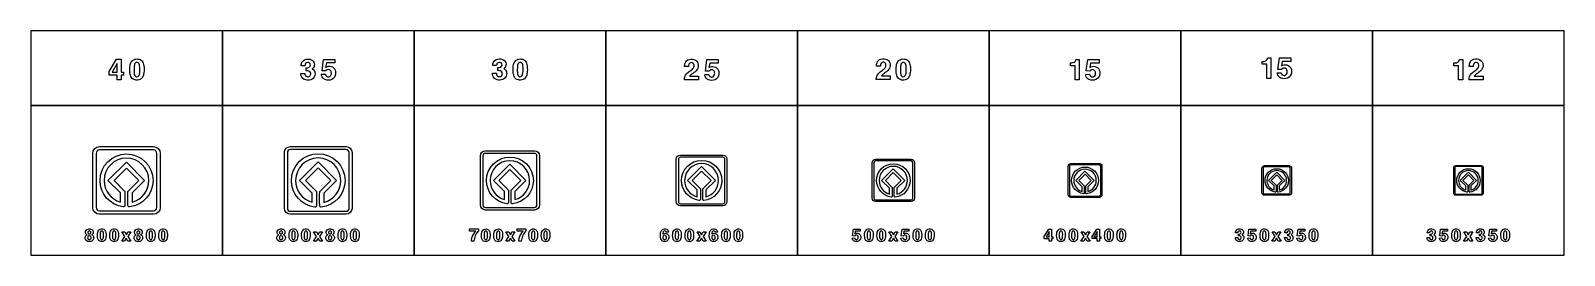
# Model space of a CAD drawing. Extents: x 0 to 18160, y 0 to 2655.
import ezdxf

# ---------------------------------------------------------------- set-up
doc = ezdxf.new("R2010")
doc.units = 0
doc.header["$MEASUREMENT"] = 0

msp = doc.modelspace()

# ---------------------------------------------------------------- linework, layer by layer
for points in [[(0, 1770), (2270, 1770), (2270, 2655), (0, 2655)], [(2270, 1770), (4540, 1770), (4540, 2655), (2270, 2655)], [(4540, 1770), (6810, 1770), (6810, 2655), (4540, 2655)], [(6810, 1770), (9080, 1770), (9080, 2655), (6810, 2655)], [(9080, 1770), (11350, 1770), (11350, 2655), (9080, 2655)], [(11350, 1770), (13620, 1770), (13620, 2655), (11350, 2655)], [(13620, 1770), (15890, 1770), (15890, 2655), (13620, 2655)], [(15890, 1770), (18160, 1770), (18160, 2655), (15890, 2655)], [(927.496, 2171.35), (1017.9, 2317.79), (1070.98, 2317.79), (1070.98, 2166.57), (1097.95, 2166.57), (1097.95, 2128.53), (1070.98, 2128.53), (1070.98, 2076.28), (1023.46, 2076.28), (1023.46, 2128.53), (927.496, 2128.53)], [(1023.46, 2269.13), (963.474, 2166.57), (1023.46, 2166.57)], [(0, 0), (2270, 0), (2270, 1770), (0, 1770)], [(2270, 0), (4540, 0), (4540, 1770), (2270, 1770)], [(4540, 0), (6810, 0), (6810, 1770), (4540, 1770)], [(6810, 0), (9080, 0), (9080, 1770), (6810, 1770)], [(9080, 0), (11350, 0), (11350, 1770), (9080, 1770)], [(11350, 0), (13620, 0), (13620, 1770), (11350, 1770)], [(13620, 0), (15890, 0), (15890, 1770), (13620, 1770)], [(15890, 0), (18160, 0), (18160, 1770), (15890, 1770)], [(1115.2, 221.769), (1080.08, 276.319), (1114.84, 276.319), (1133.11, 242.267), (1151.83, 276.319), (1185.98, 276.319), (1150.44, 222.29), (1186.95, 166.272), (1152.4, 166.272), (1132.54, 202.362), (1112.14, 166.272), (1077.99, 166.272)], [(3385.19, 221.769), (3350.07, 276.319), (3384.84, 276.319), (3403.11, 242.267), (3421.83, 276.319), (3455.97, 276.319), (3420.43, 222.29), (3456.95, 166.272), (3422.4, 166.272), (3402.54, 202.362), (3382.14, 166.272), (3347.99, 166.272)], [(5662.41, 221.386), (5627.29, 275.936), (5662.06, 275.936), (5680.33, 241.884), (5699.05, 275.936), (5733.19, 275.936), (5697.65, 221.908), (5734.17, 165.889), (5699.62, 165.889), (5679.76, 201.979), (5659.35, 165.889), (5625.21, 165.889)], [(7925.79, 221.523), (7890.67, 276.072), (7925.43, 276.072), (7943.7, 242.02), (7962.42, 276.072), (7996.57, 276.072), (7961.03, 222.044), (7997.54, 166.025), (7962.99, 166.025), (7943.13, 202.115), (7922.73, 166.025), (7888.58, 166.025)], [(10198.2, 221.797), (10163.1, 276.346), (10197.9, 276.346), (10216.2, 242.294), (10234.9, 276.346), (10269, 276.346), (10233.5, 222.318), (10270, 166.299), (10235.4, 166.299), (10215.6, 202.389), (10195.2, 166.299), (10161, 166.299)], [(12001, 222.096), (12055.2, 309.963), (12087.1, 309.963), (12087.1, 219.229), (12103.3, 219.229), (12103.3, 196.409), (12087.1, 196.409), (12087.1, 165.058), (12058.6, 165.058), (12058.6, 196.409), (12001, 196.409)], [(12058.6, 280.769), (12022.6, 219.229), (12058.6, 219.229)], [(12472.5, 221.797), (12437.4, 276.346), (12472.2, 276.347), (12490.5, 242.294), (12509.2, 276.347), (12543.3, 276.347), (12507.8, 222.318), (12544.3, 166.299), (12509.7, 166.299), (12489.9, 202.389), (12469.5, 166.299), (12435.3, 166.299)], [(12569, 222.114), (12623.3, 309.981), (12655.1, 309.981), (12655.1, 219.246), (12671.3, 219.246), (12671.3, 196.427), (12655.1, 196.427), (12655.1, 165.076), (12626.6, 165.076), (12626.6, 196.427), (12569, 196.427)], [(12626.6, 280.787), (12590.6, 219.246), (12626.6, 219.246)], [(14734.2, 221.783), (14699.1, 276.333), (14733.9, 276.333), (14752.1, 242.281), (14770.8, 276.333), (14805, 276.333), (14769.4, 222.304), (14806, 166.285), (14771.4, 166.285), (14751.6, 202.375), (14731.2, 166.285), (14697, 166.285)], [(17004.2, 221.783), (16969.1, 276.333), (17003.9, 276.333), (17022.1, 242.281), (17040.8, 276.333), (17075, 276.333), (17039.4, 222.304), (17076, 166.285), (17041.4, 166.285), (17021.6, 202.375), (17001.2, 166.285), (16967, 166.285)]]:
    msp.add_lwpolyline(points, close=True)
for points in [[(1173.29, 2191.65, -0.0563084), (1179.33, 2254.48, -0.130301), (1201.53, 2298.28, -0.174843), (1243.35, 2319.69, -0.147552), (1296.47, 2313.05, -0.192146), (1333.28, 2269.88, -0.0833996), (1342.52, 2212.85, -0.0545507), (1337.51, 2142.08, -0.116773), (1318.43, 2098, -0.221099), (1263.57, 2070.32, -0.162564), (1212.11, 2082.84, -0.174743), (1180.84, 2128.26, -0.0640867), (1173.37, 2186.95)], [(1224.67, 2161.12, 0.0124589), (1225.19, 2154.8, 0.0668192), (1230.8, 2129.4, 0.615362), (1281.7, 2123.79, 0.0726881), (1287.15, 2136.83, 0.0588562), (1291.85, 2174.11, 0.0389037), (1290.23, 2241.09, 0.084671), (1283.64, 2264.43, 0.156013), (1272.18, 2276.6, 0.143208), (1256.47, 2279.56, 0.172584), (1240.71, 2273.36, 0.132565), (1230.76, 2257.8, 0.0498315), (1226.21, 2236.08, 0.0368731)], [(3199.84, 2150.87), (3246.2, 2150.87, 0.0411845), (3248.26, 2135.66, 0.335066), (3278.75, 2110.39, 0.276505), (3310.74, 2124.92, 0.158203), (3316.31, 2145.65, 0.0878221), (3313.34, 2161.57, 0.217575), (3294.82, 2178.43, 0.0882727), (3273.57, 2181.56), (3262.75, 2181.56), (3262.75, 2216.82, 0.0282129), (3282.34, 2217.42, 0.50028), (3309.32, 2262.91, 0.235001), (3290.79, 2277.96, 0.165496), (3265.12, 2275.67, 0.220849), (3250.9, 2259.12, 0.055705), (3248.02, 2240.92), (3203.2, 2240.92, -0.0488003), (3204.97, 2263.51, -0.30773), (3262.59, 2318.01, -0.146685), (3322.07, 2312.08, -0.469869), (3348.61, 2219.31, -0.0891152), (3336.57, 2207.54), (3332.3, 2204.54, -0.0245333), (3343.48, 2198.14, -0.202429), (3365.75, 2161.45, -0.422325), (3303.08, 2072, -0.154301), (3238.98, 2079.19, -0.287878), (3199.96, 2139.89, -0.0143877)], [(3442.43, 2139.57), (3489.39, 2141.35, 0.0452719), (3495.79, 2125.12, 0.0567733), (3500.53, 2118.25, 0.070207), (3504.95, 2114.77, 0.264984), (3540.97, 2112.87, 0.20748), (3558.38, 2135.98, 0.147389), (3557.24, 2174.01, 0.308532), (3527.86, 2195.42, 0.215743), (3498.08, 2185.19, 0.028781), (3492.71, 2178.95), (3450.09, 2180.96), (3467.91, 2315.64), (3601.95, 2315.64), (3601.95, 2273.77), (3501.51, 2273.77), (3492.55, 2221.76, -0.0211252), (3505.46, 2229.3, -0.121371), (3538.8, 2235.15, -0.244671), (3598.59, 2203.2, -0.173069), (3610.16, 2144.07, -0.256779), (3564.98, 2078.08, -0.199585), (3485.44, 2077.01, -0.245625), (3445.16, 2125.91, -0.0170062)], [(5469.08, 2152.29), (5515.45, 2152.29, 0.0411845), (5517.5, 2137.08, 0.335066), (5547.99, 2111.8, 0.276505), (5579.98, 2126.34, 0.158203), (5585.55, 2147.07, 0.0878221), (5582.59, 2162.99, 0.217575), (5564.07, 2179.85, 0.0882727), (5542.82, 2182.97), (5532, 2182.97), (5532, 2218.24, 0.0282129), (5551.59, 2218.83, 0.50028), (5578.56, 2264.33, 0.235001), (5560.04, 2279.38, 0.165496), (5534.37, 2277.09, 0.220849), (5520.15, 2260.54, 0.055705), (5517.27, 2242.33), (5472.44, 2242.33, -0.0488003), (5474.22, 2264.92, -0.30773), (5531.84, 2319.43, -0.146685), (5591.32, 2313.5, -0.469869), (5617.86, 2220.73, -0.0891152), (5605.81, 2208.96), (5601.55, 2205.96, -0.0245333), (5612.72, 2199.56, -0.202429), (5635, 2162.87, -0.422325), (5572.32, 2073.41, -0.154301), (5508.22, 2080.6, -0.287878), (5469.2, 2141.31, -0.0143877)], [(5711.68, 2191.65, -0.0563084), (5717.72, 2254.48, -0.130301), (5739.91, 2298.28, -0.174843), (5781.74, 2319.69, -0.147552), (5834.86, 2313.05, -0.192146), (5871.67, 2269.88, -0.0833996), (5880.91, 2212.85, -0.0545507), (5875.89, 2142.08, -0.116773), (5856.82, 2098, -0.221099), (5801.96, 2070.32, -0.162564), (5750.5, 2082.84, -0.174743), (5719.22, 2128.26, -0.0640867), (5711.76, 2186.95)], [(5763.06, 2161.12, 0.0124589), (5763.57, 2154.8, 0.0668192), (5769.18, 2129.4, 0.615362), (5820.09, 2123.79, 0.0726881), (5825.54, 2136.83, 0.0588562), (5830.24, 2174.11, 0.0389037), (5828.62, 2241.09, 0.084671), (5822.02, 2264.43, 0.156013), (5810.57, 2276.6, 0.143208), (5794.85, 2279.56, 0.172584), (5779.09, 2273.36, 0.132565), (5769.14, 2257.8, 0.0498315), (5764.6, 2236.08, 0.0368731)], [(7741.06, 2074.79, -0.0640343), (7742.32, 2095.72, -0.161687), (7778.14, 2156.27, -0.0283718), (7819.97, 2188.65, 0.0545111), (7840.86, 2206.58, 0.192461), (7855.83, 2246.12, 0.234238), (7842.24, 2272.5, 0.196223), (7816.93, 2277.28, 0.252425), (7795.01, 2260.1, 0.0856617), (7790.86, 2243.08, 0.0202329), (7790.15, 2231.39), (7743.51, 2231.39, -0.0983795), (7749.55, 2272.7, -0.245047), (7795.72, 2315.83, -0.207102), (7872.69, 2307.49, -0.233443), (7905.15, 2255.16, -0.20961), (7886.99, 2190.98, -0.0785124), (7853.06, 2159.51, 0.0107372), (7817.24, 2133.72, 0.0665092), (7801.37, 2117.68), (7905.86, 2117.68), (7905.86, 2074.79)], [(7981.21, 2136.73), (8028.17, 2138.5, 0.0452719), (8034.56, 2122.27, 0.0567733), (8039.3, 2115.4, 0.070207), (8043.73, 2111.92, 0.264984), (8079.74, 2110.03, 0.20748), (8097.16, 2133.13, 0.147389), (8096.02, 2171.17, 0.308532), (8066.63, 2192.57, 0.215743), (8036.85, 2182.34, 0.028781), (8031.48, 2176.1), (7988.87, 2178.12), (8006.68, 2312.79), (8140.72, 2312.79), (8140.72, 2270.93), (8040.29, 2270.93), (8031.33, 2218.92, -0.0211252), (8044.24, 2226.46, -0.121371), (8077.57, 2232.3, -0.244671), (8137.37, 2200.35, -0.173069), (8148.94, 2141.23, -0.256779), (8103.76, 2075.23, -0.199585), (8024.22, 2074.17, -0.245625), (7983.93, 2123.06, -0.0170062)], [(10012.9, 2078.85, -0.0640343), (10014.2, 2099.78, -0.161687), (10050, 2160.33, -0.0283718), (10091.8, 2192.71, 0.0545111), (10112.7, 2210.64, 0.192461), (10127.7, 2250.18, 0.234238), (10114.1, 2276.56, 0.196223), (10088.8, 2281.34, 0.252425), (10066.8, 2264.16, 0.0856617), (10062.7, 2247.14, 0.0202329), (10062, 2235.45), (10015.3, 2235.45, -0.0983795), (10021.4, 2276.76, -0.245047), (10067.6, 2319.89, -0.207102), (10144.5, 2311.55, -0.233443), (10177, 2259.22, -0.20961), (10158.8, 2195.04, -0.0785124), (10124.9, 2163.57, 0.0107372), (10089.1, 2137.78, 0.0665092), (10073.2, 2121.74), (10177.7, 2121.74), (10177.7, 2078.85)], [(10247.9, 2191.49, -0.0563084), (10253.9, 2254.33, -0.130301), (10276.1, 2298.12, -0.174843), (10317.9, 2319.53, -0.147552), (10371, 2312.9, -0.192146), (10407.8, 2269.73, -0.0833996), (10417.1, 2212.7, -0.0545507), (10412.1, 2141.92, -0.116773), (10393, 2097.85, -0.221099), (10338.1, 2070.16, -0.162564), (10286.7, 2082.68, -0.174743), (10255.4, 2128.1, -0.0640867), (10247.9, 2186.79)], [(10299.2, 2160.96, 0.0124589), (10299.8, 2154.64, 0.0668192), (10305.4, 2129.25, 0.615362), (10356.3, 2123.64, 0.0726881), (10361.7, 2136.67, 0.0588562), (10366.4, 2173.95, 0.0389037), (10364.8, 2240.94, 0.084671), (10358.2, 2264.28, 0.156013), (10346.8, 2276.44, 0.143208), (10331, 2279.4, 0.172584), (10315.3, 2273.2, 0.132565), (10305.3, 2257.64, 0.0498315), (10300.8, 2235.92, 0.0368731)], [(12310.9, 2274.45), (12324.1, 2274.45, 0.0261527), (12330.1, 2275.12, 0.0824327), (12354.9, 2282.34, 0.211118), (12374.9, 2306.08, 0.0230957), (12377.6, 2315.99), (12415.7, 2315.99), (12415.7, 2074.01), (12367.1, 2074.01), (12367.1, 2241.03), (12310.9, 2241.03)], [(12491, 2139), (12538, 2140.78, 0.0452719), (12544.4, 2124.55, 0.0567733), (12549.1, 2117.67, 0.070207), (12553.5, 2114.2, 0.264984), (12589.6, 2112.3, 0.20748), (12607, 2135.41, 0.147389), (12605.8, 2173.44, 0.308532), (12576.4, 2194.85, 0.215743), (12546.7, 2184.62, 0.028781), (12541.3, 2178.38), (12498.7, 2180.39), (12516.5, 2315.07), (12650.5, 2315.07), (12650.5, 2273.2), (12550.1, 2273.2), (12541.1, 2221.19, -0.0211252), (12554.1, 2228.73, -0.121371), (12587.4, 2234.58, -0.244671), (12647.2, 2202.63, -0.173069), (12658.8, 2143.5, -0.256779), (12613.6, 2077.51, -0.199585), (12534, 2076.44, -0.245625), (12493.7, 2125.34, -0.0170062)], [(14580.9, 2291.94), (14594, 2291.94, 0.0261527), (14600.1, 2292.61, 0.0824327), (14624.9, 2299.84, 0.211118), (14644.9, 2323.58, 0.0230957), (14647.6, 2333.49), (14685.7, 2333.49), (14685.7, 2091.51), (14637.1, 2091.51), (14637.1, 2258.53), (14580.9, 2258.53)], [(14761, 2156.5), (14808, 2158.28, 0.0452719), (14814.4, 2142.04, 0.0567733), (14819.1, 2135.17, 0.070207), (14823.5, 2131.7, 0.264984), (14859.6, 2129.8, 0.20748), (14877, 2152.9, 0.147389), (14875.8, 2190.94, 0.308532), (14846.4, 2212.34, 0.215743), (14816.7, 2202.11, 0.028781), (14811.3, 2195.87), (14768.7, 2197.89), (14786.5, 2332.56), (14920.5, 2332.56), (14920.5, 2290.7), (14820.1, 2290.7), (14811.1, 2238.69, -0.0211252), (14824, 2246.23, -0.121371), (14857.4, 2252.08, -0.244671), (14917.2, 2220.12, -0.173069), (14928.7, 2161, -0.256779), (14883.6, 2095.01, -0.199585), (14804, 2093.94, -0.245625), (14763.7, 2142.83, -0.0170062)], [(16852.4, 2273.43), (16865.5, 2273.43, 0.0261527), (16871.5, 2274.1, 0.0824327), (16896.4, 2281.32, 0.211118), (16916.4, 2305.06, 0.0230957), (16919, 2314.97), (16957.1, 2314.97), (16957.1, 2072.99), (16908.5, 2072.99), (16908.5, 2240.01), (16852.4, 2240.01)], [(17032.5, 2075.98, -0.0640343), (17033.8, 2096.92, -0.161687), (17069.6, 2157.46, -0.0283718), (17111.4, 2189.85, 0.0545111), (17132.3, 2207.78, 0.192461), (17147.3, 2247.31, 0.234238), (17133.7, 2273.69, 0.196223), (17108.4, 2278.47, 0.252425), (17086.4, 2261.29, 0.0856617), (17082.3, 2244.27, 0.0202329), (17081.6, 2232.58), (17034.9, 2232.58, -0.0983795), (17041, 2273.89, -0.245047), (17087.1, 2317.02, -0.207102), (17164.1, 2308.69, -0.233443), (17196.6, 2256.36, -0.20961), (17178.4, 2192.18, -0.0785124), (17144.5, 2160.7, 0.0107372), (17108.7, 2134.91, 0.0665092), (17092.8, 2118.88), (17197.3, 2118.88), (17197.3, 2075.98)], [(814.998, 484.997, -0.414213), (734.998, 564.997), (734.998, 1205, -0.414213), (814.998, 1285), (1455, 1285, -0.414213), (1535, 1205), (1535, 564.997, -0.414213), (1455, 484.997)], [(3075, 484.997, -0.414213), (3005, 554.997), (3005, 1215, -0.414213), (3075, 1285), (3735, 1285, -0.414213), (3805, 1215), (3805, 554.997, -0.414213), (3735, 484.997)], [(814.998, 524.997), (1455, 524.997, 0.414213), (1495, 564.997), (1495, 1205, 0.414213), (1455, 1245), (814.998, 1245, 0.414213), (774.998, 1205), (774.998, 564.997, 0.414213)], [(1281.22, 884.005), (1134.38, 1031.8), (987.517, 884.005), (1114.71, 755.025), (1114.73, 589.554, -0.45152), (1095.37, 572.518, -0.377621), (820.99, 884.016, -1), (1449.01, 884.016, -0.380898), (1171.05, 572.084, -0.443642), (1151.89, 588.89, -0.00880424), (1152.22, 755.025)], [(1201.69, 628.397, 0.340539), (1398.73, 884.146, 1), (869.736, 884.146, 0.336716), (1063.27, 629.347), (1063.27, 737.178), (915.477, 884.927), (1133.45, 1101.97), (1349.49, 884.927), (1201.69, 737.178)], [(3075, 519.997), (3735, 519.997, 0.414213), (3770, 554.997), (3770, 1215, 0.414213), (3735, 1250), (3075, 1250, 0.414213), (3040, 1215), (3040, 554.997, 0.414213)], [(3552.77, 883.994), (3404.37, 1033.36), (3255.95, 883.994), (3384.5, 753.643), (3384.52, 586.411, -0.45152), (3364.95, 569.193, -0.377621), (3087.65, 884.006, -1), (3722.35, 884.006, -0.380898), (3441.44, 568.755, -0.443642), (3422.07, 585.74, -0.00880424), (3422.4, 753.643)], [(3472.4, 625.667, 0.340539), (3671.53, 884.136, 1), (3136.91, 884.136, 0.336716), (3332.5, 626.627), (3332.5, 735.606), (3183.14, 884.926), (3403.44, 1104.28), (3621.77, 884.926), (3472.4, 735.606)], [(5385, 534.997, -0.414213), (5325, 594.997), (5325, 1175, -0.414213), (5385, 1235), (5965, 1235, -0.414213), (6025, 1175), (6025, 594.997, -0.414213), (5965, 534.997)], [(5385, 564.997), (5965, 564.997, 0.414213), (5995, 594.997), (5995, 1175, 0.414213), (5965, 1205), (5385, 1205, 0.414213), (5355, 1175), (5355, 594.997, 0.414213)], [(5804.3, 884.12), (5674.45, 1014.82), (5544.58, 884.12), (5657.06, 770.062), (5657.08, 623.734, -0.45152), (5639.96, 608.669, -0.377621), (5397.32, 884.13, -1), (5952.68, 884.13, -0.380898), (5706.88, 608.286, -0.443642), (5689.94, 623.147, -0.00880424), (5690.23, 770.062)], [(5733.98, 658.084, 0.340539), (5908.22, 884.244, 1), (5440.42, 884.244, 0.336716), (5611.56, 658.923), (5611.56, 754.28), (5480.87, 884.935), (5673.63, 1076.87), (5864.68, 884.935), (5733.98, 754.28)], [(7695, 584.997, -0.414213), (7645, 634.997), (7645, 1135, -0.414213), (7695, 1185), (8195, 1185, -0.414213), (8245, 1135), (8245, 634.997, -0.414213), (8195, 584.997)], [(7695, 609.997), (8195, 609.997, 0.414213), (8220, 634.997), (8220, 1135, 0.414213), (8195, 1160), (7695, 1160, 0.414213), (7670, 1135), (7670, 634.997, 0.414213)], [(8055.83, 884.245), (7944.53, 996.272), (7833.21, 884.245), (7929.62, 786.481), (7929.64, 661.058, -0.45152), (7914.96, 648.144, -0.377621), (7706.99, 884.254, -1), (8183.01, 884.254, -0.380898), (7972.33, 647.816, -0.443642), (7957.8, 660.554, -0.00880424), (7958.05, 786.481)], [(10005, 634.997, -0.414213), (9965, 674.997), (9965, 1095, -0.414213), (10005, 1135), (10425, 1135, -0.414213), (10465, 1095), (10465, 674.997, -0.414213), (10425, 634.997)], [(10005, 654.997), (10425, 654.997, 0.414213), (10445, 674.997), (10445, 1095, 0.414213), (10425, 1115), (10005, 1115, 0.414213), (9985, 1095), (9985, 674.997, 0.414213)], [(7995.55, 690.5, 0.340539), (8144.9, 884.352, 1), (7743.94, 884.352, 0.336716), (7890.63, 691.22), (7890.63, 772.954), (7778.61, 884.944), (7943.83, 1049.46), (8107.58, 884.944), (7995.55, 772.954)], [(10307.4, 884.371), (10214.6, 977.727), (10121.8, 884.371), (10202.2, 802.901), (10202.2, 698.381, -0.45152), (10190, 687.62, -0.377621), (10016.7, 884.378, -1), (10413.3, 884.378, -0.380898), (10237.8, 687.346, -0.443642), (10225.7, 697.961, -0.00880424), (10225.9, 802.901)], [(10257.1, 722.916, 0.340539), (10381.6, 884.459, 1), (10047.4, 884.459, 0.336716), (10169.7, 723.516), (10169.7, 791.628), (10076.3, 884.953), (10214, 1022.05), (10350.5, 884.953), (10257.1, 791.628)], [(12315, 684.997, -0.414213), (12285, 714.997), (12285, 1055, -0.414213), (12315, 1085), (12655, 1085, -0.414213), (12685, 1055), (12685, 714.997, -0.414213), (12655, 684.997)], [(12315, 699.997), (12655, 699.997, 0.414213), (12670, 714.997), (12670, 1055, 0.414213), (12655, 1070), (12315, 1070, 0.414213), (12300, 1055), (12300, 714.997, 0.414213)], [(12558.9, 884.496), (12484.7, 959.181), (12410.5, 884.496), (12474.7, 819.32), (12474.8, 735.704, -0.45152), (12465, 727.095, -0.377621), (12326.3, 884.502, -1), (12643.7, 884.502, -0.380898), (12503.2, 726.877, -0.443642), (12493.5, 735.369, -0.00880424), (12493.7, 819.32)], [(12518.7, 755.334, 0.340539), (12618.3, 884.568, 1), (12351, 884.568, 0.336716), (12448.8, 755.813), (12448.8, 810.303), (12374.1, 884.963), (12484.2, 994.64), (12593.4, 884.963), (12518.7, 810.303)], [(14610, 709.997, -0.414213), (14580, 739.997), (14580, 1030, -0.414213), (14610, 1060), (14900, 1060, -0.414213), (14930, 1030), (14930, 739.997, -0.414213), (14900, 709.997)], [(14610, 724.997), (14900, 724.997, 0.414213), (14915, 739.997), (14915, 1030, 0.414213), (14900, 1045), (14610, 1045, 0.414213), (14595, 1030), (14595, 739.997, 0.414213)], [(14819.6, 884.559), (14754.7, 949.908), (14689.8, 884.559), (14746, 827.53), (14746, 754.366, -0.45152), (14737.5, 746.833, -0.377621), (14616.2, 884.564, -1), (14893.8, 884.564, -0.380898), (14770.9, 746.642, -0.443642), (14762.5, 754.072, -0.00880424), (14762.6, 827.53)], [(14784.5, 771.541, 0.340539), (14871.6, 884.621, 1), (14637.7, 884.621, 0.336716), (14723.3, 771.96), (14723.3, 819.639), (14657.9, 884.966), (14754.3, 980.934), (14849.8, 884.966), (14784.5, 819.639)], [(16874, 709.997, -0.414213), (16850, 733.997), (16850, 1036, -0.414213), (16874, 1060), (17176, 1060, -0.414213), (17200, 1036), (17200, 733.997, -0.414213), (17176, 709.997)], [(16874, 721.998), (17176, 721.998, 0.414213), (17188, 733.998), (17188, 1036, 0.414213), (17176, 1048), (16874, 1048, 0.414213), (16862, 1036), (16862, 733.998, 0.414213)], [(17089.6, 884.559), (17024.7, 949.908), (16959.8, 884.559), (17016, 827.53), (17016, 754.366, -0.45152), (17007.5, 746.833, -0.377621), (16886.2, 884.564, -1), (17163.8, 884.564, -0.380898), (17040.9, 746.642, -0.443642), (17032.5, 754.072, -0.00880424), (17032.6, 827.53)], [(17054.5, 771.541, 0.340539), (17141.6, 884.621, 1), (16907.7, 884.621, 0.336716), (16993.3, 771.96), (16993.3, 819.639), (16927.9, 884.966), (17024.3, 980.934), (17119.8, 884.966), (17054.5, 819.639)], [(667.968, 242.323, -0.0382282), (664.485, 243.627, -0.270406), (649.106, 267.703, -0.377372), (679.437, 309.622, -0.15371), (717.921, 307.513, -0.416366), (738.324, 258.058, -0.173733), (723.774, 243.674), (722.328, 242.987, -0.0479914), (731.997, 238.034, -0.173856), (743.608, 221.873, -0.440125), (712.542, 164.243, -0.184), (667.115, 168.106, -0.410286), (649.627, 226.897, -0.151435), (664.035, 240.357)], [(674.84, 207.087, 0.0490068), (675.765, 200.38, 0.121824), (679.864, 191.992, 0.229649), (696.878, 185.641, 0.256774), (712.873, 195.57, 0.178638), (714.674, 215.12, 0.196143), (706.475, 226.186, 0.197496), (689.082, 228.271, 0.222887), (677.163, 219.006, 0.124888)], [(677.305, 267.821, 0.0587981), (678.182, 263.887, 0.18403), (685.267, 254.717, 0.217144), (702.684, 253.485, 0.192437), (710.883, 260.57, 0.157808), (712.542, 273.982, 0.166677), (707.968, 282.821, 0.173614), (695.954, 287.323, 0.2359), (681.001, 280.902, 0.184791)], [(791.138, 234.257, -0.0563084), (794.763, 271.959, -0.130301), (808.081, 298.238, -0.174843), (833.176, 311.082, -0.147552), (865.048, 307.101, -0.192146), (887.133, 281.2, -0.0833996), (892.678, 246.982, -0.0545507), (889.668, 204.518, -0.116773), (878.223, 178.073, -0.221099), (845.308, 161.461, -0.162564), (814.432, 168.973, -0.174743), (795.664, 196.224, -0.0640867), (791.185, 231.437)], [(821.967, 215.94, 0.0124589), (822.275, 212.148, 0.0668192), (825.64, 196.911, 0.615362), (856.185, 193.547, 0.0726881), (859.455, 201.366, 0.0588562), (862.275, 223.736, 0.0389037), (861.304, 263.926, 0.084671), (857.346, 277.93, 0.156013), (850.474, 285.229, 0.143208), (841.043, 287.006, 0.172584), (831.588, 283.286, 0.132565), (825.616, 273.949, 0.0498315), (822.891, 260.916, 0.0368731)], [(937.884, 234.248, -0.0563084), (941.51, 271.95, -0.130301), (954.827, 298.229, -0.174843), (979.922, 311.073, -0.147552), (1011.79, 307.092, -0.192146), (1033.88, 281.192, -0.0833996), (1039.42, 246.974, -0.0545507), (1036.41, 204.509, -0.116773), (1024.97, 178.064, -0.221099), (992.055, 161.452, -0.162564), (961.178, 168.964, -0.174743), (942.41, 196.215, -0.0640867), (937.931, 231.428)], [(968.713, 215.931, 0.0124589), (969.021, 212.139, 0.0668192), (972.386, 196.902, 0.615362), (1002.93, 193.538, 0.0726881), (1006.2, 201.357, 0.0588562), (1009.02, 223.727, 0.0389037), (1008.05, 263.917, 0.084671), (1004.09, 277.921, 0.156013), (997.22, 285.22, 0.143208), (987.789, 286.997, 0.172584), (978.334, 283.277, 0.132565), (972.363, 273.94, 0.0498315), (969.637, 260.907, 0.0368731)], [(1248.01, 242.296, -0.0382282), (1244.53, 243.599, -0.270406), (1229.15, 267.675, -0.377372), (1259.48, 309.594, -0.15371), (1297.96, 307.485, -0.416366), (1318.36, 258.03, -0.173733), (1303.82, 243.646), (1302.37, 242.959, -0.0479914), (1312.04, 238.007, -0.173856), (1323.65, 221.845, -0.440125), (1292.58, 164.215, -0.184), (1247.16, 168.078, -0.410286), (1229.67, 226.869, -0.151435), (1244.08, 240.329)], [(1254.88, 207.059, 0.0490068), (1255.81, 200.353, 0.121824), (1259.91, 191.964, 0.229649), (1276.92, 185.613, 0.256774), (1292.91, 195.542, 0.178638), (1294.72, 215.092, 0.196143), (1286.52, 226.158, 0.197496), (1269.12, 228.244, 0.222887), (1257.2, 218.978, 0.124888)], [(1257.35, 267.793, 0.0587981), (1258.22, 263.86, 0.18403), (1265.31, 254.689, 0.217144), (1282.73, 253.457, 0.192437), (1290.92, 260.542, 0.157808), (1292.58, 273.954, 0.166677), (1288.01, 282.793, 0.173614), (1276, 287.296, 0.2359), (1261.04, 280.874, 0.184791)], [(1371.18, 234.284, -0.0563084), (1374.8, 271.986, -0.130301), (1388.12, 298.265, -0.174843), (1413.22, 311.109, -0.147552), (1445.09, 307.128, -0.192146), (1467.17, 281.227, -0.0833996), (1472.72, 247.01, -0.0545507), (1469.71, 204.545, -0.116773), (1458.26, 178.1, -0.221099), (1425.35, 161.488, -0.162564), (1394.47, 169, -0.174743), (1375.71, 196.251, -0.0640867), (1371.23, 231.464)], [(1402.01, 215.967, 0.0124589), (1402.32, 212.175, 0.0668192), (1405.68, 196.938, 0.615362), (1436.23, 193.574, 0.0726881), (1439.5, 201.393, 0.0588562), (1442.32, 223.763, 0.0389037), (1441.34, 263.953, 0.084671), (1437.39, 277.957, 0.156013), (1430.52, 285.256, 0.143208), (1421.08, 287.033, 0.172584), (1411.63, 283.313, 0.132565), (1405.66, 273.976, 0.0498315), (1402.93, 260.943, 0.0368731)], [(1517.93, 234.312, -0.0563084), (1521.55, 272.013, -0.130301), (1534.87, 298.293, -0.174843), (1559.96, 311.136, -0.147552), (1591.84, 307.155, -0.192146), (1613.92, 281.255, -0.0833996), (1619.47, 247.037, -0.0545507), (1616.46, 204.572, -0.116773), (1605.01, 178.127, -0.221099), (1572.1, 161.516, -0.162564), (1541.22, 169.027, -0.174743), (1522.45, 196.279, -0.0640867), (1517.97, 231.492)], [(1548.75, 215.994, 0.0124589), (1549.06, 212.203, 0.0668192), (1552.43, 196.966, 0.615362), (1582.97, 193.601, 0.0726881), (1586.24, 201.421, 0.0588562), (1589.06, 223.79, 0.0389037), (1588.09, 263.98, 0.084671), (1584.13, 277.985, 0.156013), (1577.26, 285.283, 0.143208), (1567.83, 287.06, 0.172584), (1558.38, 283.34, 0.132565), (1552.4, 274.004, 0.0498315), (1549.68, 260.97, 0.0368731)], [(2937.96, 242.323, -0.0382282), (2934.48, 243.627, -0.270406), (2919.1, 267.703, -0.377372), (2949.43, 309.622, -0.15371), (2987.91, 307.513, -0.416366), (3008.32, 258.058, -0.173733), (2993.77, 243.674), (2992.32, 242.987, -0.0479914), (3001.99, 238.034, -0.173856), (3013.6, 221.873, -0.440125), (2982.54, 164.243, -0.184), (2937.11, 168.105, -0.410286), (2919.62, 226.897, -0.151435), (2934.03, 240.357)], [(2944.83, 207.087, 0.0490068), (2945.76, 200.38, 0.121824), (2949.86, 191.992, 0.229649), (2966.87, 185.641, 0.256774), (2982.87, 195.57, 0.178638), (2984.67, 215.12, 0.196143), (2976.47, 226.186, 0.197496), (2959.08, 228.271, 0.222887), (2947.16, 219.006, 0.124888)], [(2947.3, 267.821, 0.0587981), (2948.18, 263.887, 0.18403), (2955.26, 254.717, 0.217144), (2972.68, 253.485, 0.192437), (2980.88, 260.57, 0.157808), (2982.54, 273.982, 0.166677), (2977.96, 282.821, 0.173614), (2965.95, 287.323, 0.2359), (2951, 280.902, 0.184791)], [(3061.13, 234.257, -0.0563084), (3064.76, 271.959, -0.130301), (3078.07, 298.238, -0.174843), (3103.17, 311.082, -0.147552), (3135.04, 307.101, -0.192146), (3157.13, 281.201, -0.0833996), (3162.67, 246.983, -0.0545507), (3159.66, 204.518, -0.116773), (3148.22, 178.073, -0.221099), (3115.3, 161.461, -0.162564), (3084.43, 168.973, -0.174743), (3065.66, 196.224, -0.0640867), (3061.18, 231.438)], [(3091.96, 215.94, 0.0124589), (3092.27, 212.148, 0.0668192), (3095.63, 196.911, 0.615362), (3126.18, 193.547, 0.0726881), (3129.45, 201.366, 0.0588562), (3132.27, 223.736, 0.0389037), (3131.3, 263.926, 0.084671), (3127.34, 277.93, 0.156013), (3120.47, 285.229, 0.143208), (3111.04, 287.006, 0.172584), (3101.58, 283.286, 0.132565), (3095.61, 273.949, 0.0498315), (3092.89, 260.916, 0.0368731)], [(3207.88, 234.248, -0.0563084), (3211.5, 271.95, -0.130301), (3224.82, 298.23, -0.174843), (3249.92, 311.073, -0.147552), (3281.79, 307.092, -0.192146), (3303.87, 281.192, -0.0833996), (3309.42, 246.974, -0.0545507), (3306.41, 204.509, -0.116773), (3294.96, 178.064, -0.221099), (3262.05, 161.452, -0.162564), (3231.17, 168.964, -0.174743), (3212.4, 196.215, -0.0640867), (3207.93, 231.429)], [(3238.71, 215.931, 0.0124589), (3239.02, 212.139, 0.0668192), (3242.38, 196.902, 0.615362), (3272.93, 193.538, 0.0726881), (3276.2, 201.357, 0.0588562), (3279.02, 223.727, 0.0389037), (3278.04, 263.917, 0.084671), (3274.09, 277.921, 0.156013), (3267.21, 285.22, 0.143208), (3257.78, 286.997, 0.172584), (3248.33, 283.277, 0.132565), (3242.36, 273.94, 0.0498315), (3239.63, 260.907, 0.0368731)], [(3518, 242.296, -0.0382282), (3514.52, 243.599, -0.270406), (3499.14, 267.675, -0.377372), (3529.47, 309.594, -0.15371), (3567.96, 307.485, -0.416366), (3588.36, 258.03, -0.173733), (3573.81, 243.646), (3572.36, 242.959, -0.0479914), (3582.03, 238.007, -0.173856), (3593.64, 221.845, -0.440125), (3562.58, 164.215, -0.184), (3517.15, 168.078, -0.410286), (3499.66, 226.869, -0.151435), (3514.07, 240.329)], [(3524.88, 207.059, 0.0490068), (3525.8, 200.353, 0.121824), (3529.9, 191.964, 0.229649), (3546.91, 185.613, 0.256774), (3562.91, 195.542, 0.178638), (3564.71, 215.092, 0.196143), (3556.51, 226.158, 0.197496), (3539.12, 228.244, 0.222887), (3527.2, 218.978, 0.124888)], [(3527.34, 267.793, 0.0587981), (3528.22, 263.86, 0.18403), (3535.3, 254.689, 0.217144), (3552.72, 253.457, 0.192437), (3560.92, 260.542, 0.157808), (3562.58, 273.955, 0.166677), (3558, 282.793, 0.173614), (3545.99, 287.296, 0.2359), (3531.04, 280.874, 0.184791)], [(3641.17, 234.284, -0.0563084), (3644.8, 271.986, -0.130301), (3658.12, 298.265, -0.174843), (3683.21, 311.109, -0.147552), (3715.08, 307.128, -0.192146), (3737.17, 281.228, -0.0833996), (3742.71, 247.01, -0.0545507), (3739.7, 204.545, -0.116773), (3728.26, 178.1, -0.221099), (3695.34, 161.488, -0.162564), (3664.47, 169, -0.174743), (3645.7, 196.251, -0.0640867), (3641.22, 231.464)], [(3672, 215.967, 0.0124589), (3672.31, 212.175, 0.0668192), (3675.68, 196.938, 0.615362), (3706.22, 193.574, 0.0726881), (3709.49, 201.393, 0.0588562), (3712.31, 223.763, 0.0389037), (3711.34, 263.953, 0.084671), (3707.38, 277.957, 0.156013), (3700.51, 285.256, 0.143208), (3691.08, 287.033, 0.172584), (3681.62, 283.313, 0.132565), (3675.65, 273.976, 0.0498315), (3672.93, 260.943, 0.0368731)], [(3787.92, 234.312, -0.0563084), (3791.54, 272.013, -0.130301), (3804.86, 298.293, -0.174843), (3829.96, 311.136, -0.147552), (3861.83, 307.155, -0.192146), (3883.91, 281.255, -0.0833996), (3889.46, 247.037, -0.0545507), (3886.45, 204.572, -0.116773), (3875, 178.127, -0.221099), (3842.09, 161.516, -0.162564), (3811.21, 169.027, -0.174743), (3792.45, 196.279, -0.0640867), (3787.97, 231.492)], [(3818.75, 215.994, 0.0124589), (3819.06, 212.203, 0.0668192), (3822.42, 196.966, 0.615362), (3852.97, 193.601, 0.0726881), (3856.24, 201.421, 0.0588562), (3859.06, 223.79, 0.0389037), (3858.09, 263.98, 0.084671), (3854.13, 277.985, 0.156013), (3847.26, 285.283, 0.143208), (3837.82, 287.061, 0.172584), (3828.37, 283.34, 0.132565), (3822.4, 274.004, 0.0498315), (3819.67, 260.97, 0.0368731)], [(5197.97, 311.538), (5301.72, 311.538), (5301.72, 287.746, 0.17337), (5248.52, 165.709), (5218.19, 165.709, -0.0554097), (5224.99, 205.329, -0.10295), (5266.79, 281.111), (5270.2, 285.353), (5197.97, 285.353)], [(5338.35, 233.875, -0.0563084), (5341.98, 271.576, -0.130301), (5355.29, 297.856, -0.174843), (5380.39, 310.699, -0.147552), (5412.26, 306.718, -0.192146), (5434.35, 280.818, -0.0833996), (5439.89, 246.6, -0.0545507), (5436.88, 204.135, -0.116773), (5425.44, 177.69, -0.221099), (5392.52, 161.079, -0.162564), (5361.65, 168.59, -0.174743), (5342.88, 195.842, -0.0640867), (5338.4, 231.055)], [(5369.18, 215.557, 0.0124589), (5369.49, 211.766, 0.0668192), (5372.85, 196.529, 0.615362), (5403.4, 193.164, 0.0726881), (5406.67, 200.984, 0.0588562), (5409.49, 223.353, 0.0389037), (5408.52, 263.543, 0.084671), (5404.56, 277.548, 0.156013), (5397.69, 284.846, 0.143208), (5388.26, 286.624, 0.172584), (5378.8, 282.903, 0.132565), (5372.83, 273.567, 0.0498315), (5370.1, 260.533, 0.0368731)], [(5485.1, 233.866, -0.0563084), (5488.72, 271.567, -0.130301), (5502.04, 297.847, -0.174843), (5527.14, 310.69, -0.147552), (5559.01, 306.709, -0.192146), (5581.09, 280.809, -0.0833996), (5586.64, 246.591, -0.0545507), (5583.63, 204.126, -0.116773), (5572.18, 177.681, -0.221099), (5539.27, 161.07, -0.162564), (5508.39, 168.581, -0.174743), (5489.62, 195.833, -0.0640867), (5485.14, 231.046)], [(5515.93, 215.548, 0.0124589), (5516.23, 211.757, 0.0668192), (5519.6, 196.52, 0.615362), (5550.14, 193.155, 0.0726881), (5553.41, 200.975, 0.0588562), (5556.23, 223.344, 0.0389037), (5555.26, 263.534, 0.084671), (5551.31, 277.539, 0.156013), (5544.43, 284.837, 0.143208), (5535, 286.615, 0.172584), (5525.55, 282.894, 0.132565), (5519.58, 273.558, 0.0498315), (5516.85, 260.524, 0.0368731)], [(5759.16, 311.51), (5862.9, 311.51), (5862.9, 287.719, 0.17337), (5809.7, 165.681), (5779.37, 165.681, -0.0554097), (5786.17, 205.302, -0.10295), (5827.97, 281.084), (5831.39, 285.325), (5759.16, 285.325)], [(5899.54, 233.902, -0.0563084), (5903.16, 271.603, -0.130301), (5916.48, 297.883, -0.174843), (5941.57, 310.726, -0.147552), (5973.45, 306.745, -0.192146), (5995.53, 280.845, -0.0833996), (6001.08, 246.627, -0.0545507), (5998.07, 204.162, -0.116773), (5986.62, 177.717, -0.221099), (5953.71, 161.106, -0.162564), (5922.83, 168.617, -0.174743), (5904.06, 195.869, -0.0640867), (5899.58, 231.082)], [(5930.36, 215.584, 0.0124589), (5930.67, 211.793, 0.0668192), (5934.04, 196.556, 0.615362), (5964.58, 193.191, 0.0726881), (5967.85, 201.011, 0.0588562), (5970.67, 223.38, 0.0389037), (5969.7, 263.57, 0.084671), (5965.74, 277.575, 0.156013), (5958.87, 284.873, 0.143208), (5949.44, 286.65, 0.172584), (5939.99, 282.93, 0.132565), (5934.01, 273.594, 0.0498315), (5931.29, 260.56, 0.0368731)], [(6046.28, 233.929, -0.0563084), (6049.91, 271.63, -0.130301), (6063.22, 297.91, -0.174843), (6088.32, 310.754, -0.147552), (6120.19, 306.773, -0.192146), (6142.28, 280.872, -0.0833996), (6147.82, 246.654, -0.0545507), (6144.81, 204.19, -0.116773), (6133.37, 177.744, -0.221099), (6100.45, 161.133, -0.162564), (6069.58, 168.645, -0.174743), (6050.81, 195.896, -0.0640867), (6046.33, 231.109)], [(6077.11, 215.612, 0.0124589), (6077.42, 211.82, 0.0668192), (6080.78, 196.583, 0.615362), (6111.33, 193.218, 0.0726881), (6114.6, 201.038, 0.0588562), (6117.42, 223.408, 0.0389037), (6116.45, 263.597, 0.084671), (6112.49, 277.602, 0.156013), (6105.62, 284.901, 0.143208), (6096.19, 286.678, 0.172584), (6086.73, 282.957, 0.132565), (6080.76, 273.621, 0.0498315), (6078.04, 260.588, 0.0368731)], [(7553.86, 273.902), (7525.61, 273.902, 0.0333099), (7523.62, 279.233, 0.308433), (7507.89, 287.93, 0.256298), (7491.16, 277.717, 0.0718547), (7486.8, 266.674, 0.0422837), (7483.79, 247.859, -0.0343264), (7495.07, 255.821, -0.198215), (7524.83, 258.546, -0.294049), (7555.09, 226.603, -0.195966), (7547.53, 181.769, -0.251599), (7509.24, 161.911, -0.162734), (7477.67, 171.224, -0.142524), (7461.25, 194.636, -0.0867955), (7455.85, 229.162, -0.0561633), (7459.19, 267.835, -0.143087), (7476.02, 299.778, -0.165016), (7500.4, 311.366, -0.137094), (7531.63, 307.598, -0.238813), (7552.18, 282.1, -0.0169871)], [(7485.38, 212.101, 0.0641861), (7486.63, 201.84, 0.139351), (7492.27, 191.745, 0.240104), (7510.16, 186.129, 0.267924), (7524.24, 196.248, 0.140614), (7527.13, 216.603, 0.112774), (7523.2, 227.693, 0.271024), (7505.59, 236.271, 0.294594), (7487.58, 224.423, 0.0908659)], [(7601.73, 234.02, -0.0563084), (7605.35, 271.722, -0.130301), (7618.67, 298.001, -0.174843), (7643.77, 310.845, -0.147552), (7675.64, 306.864, -0.192146), (7697.72, 280.963, -0.0833996), (7703.27, 246.745, -0.0545507), (7700.26, 204.281, -0.116773), (7688.81, 177.835, -0.221099), (7655.9, 161.224, -0.162564), (7625.02, 168.736, -0.174743), (7606.25, 195.987, -0.0640867), (7601.78, 231.2)], [(7632.56, 215.703, 0.0124589), (7632.86, 211.911, 0.0668192), (7636.23, 196.674, 0.615362), (7666.78, 193.309, 0.0726881), (7670.05, 201.129, 0.0588562), (7672.86, 223.499, 0.0389037), (7671.89, 263.688, 0.084671), (7667.94, 277.693, 0.156013), (7661.06, 284.992, 0.143208), (7651.63, 286.769, 0.172584), (7642.18, 283.049, 0.132565), (7636.21, 273.712, 0.0498315), (7633.48, 260.679, 0.0368731)], [(7748.47, 234.02, -0.0563084), (7752.1, 271.722, -0.130301), (7765.42, 298.001, -0.174843), (7790.51, 310.845, -0.147552), (7822.38, 306.864, -0.192146), (7844.47, 280.963, -0.0833996), (7850.01, 246.745, -0.0545507), (7847, 204.281, -0.116773), (7835.56, 177.835, -0.221099), (7802.64, 161.224, -0.162564), (7771.77, 168.736, -0.174743), (7753, 195.987, -0.0640867), (7748.52, 231.2)], [(7779.3, 215.703, 0.0124589), (7779.61, 211.911, 0.0668192), (7782.98, 196.674, 0.615362), (7813.52, 193.309, 0.0726881), (7816.79, 201.129, 0.0588562), (7819.61, 223.499, 0.0389037), (7818.64, 263.688, 0.084671), (7814.68, 277.693, 0.156013), (7807.81, 284.992, 0.143208), (7798.38, 286.769, 0.172584), (7788.92, 283.049, 0.132565), (7782.95, 273.712, 0.0498315), (7780.23, 260.679, 0.0368731)], [(8133.77, 273.892), (8105.52, 273.892, 0.0333099), (8103.53, 279.224, 0.308433), (8087.8, 287.921, 0.256298), (8071.07, 277.707, 0.0718547), (8066.71, 266.665, 0.0422837), (8063.7, 247.849, -0.0343264), (8074.98, 255.812, -0.198215), (8104.74, 258.537, -0.294049), (8135, 226.593, -0.195966), (8127.44, 181.759, -0.251599), (8089.15, 161.902, -0.162734), (8057.59, 171.214, -0.142524), (8041.16, 194.627, -0.0867955), (8035.76, 229.153, -0.0561633), (8039.1, 267.826, -0.143087), (8055.93, 299.769, -0.165016), (8080.31, 311.357, -0.137094), (8111.54, 307.589, -0.238813), (8132.09, 282.091, -0.0169871)], [(8065.29, 212.091, 0.0641861), (8066.54, 201.831, 0.139351), (8072.18, 191.736, 0.240104), (8090.07, 186.12, 0.267924), (8104.15, 196.238, 0.140614), (8107.04, 216.594, 0.112774), (8103.11, 227.684, 0.271024), (8085.5, 236.262, 0.294594), (8067.49, 224.413, 0.0908659)], [(8181.64, 234.038, -0.0563084), (8185.26, 271.739, -0.130301), (8198.58, 298.019, -0.174843), (8223.68, 310.863, -0.147552), (8255.55, 306.882, -0.192146), (8277.63, 280.981, -0.0833996), (8283.18, 246.763, -0.0545507), (8280.17, 204.299, -0.116773), (8268.72, 177.853, -0.221099), (8235.81, 161.242, -0.162564), (8204.93, 168.754, -0.174743), (8186.16, 196.005, -0.0640867), (8181.69, 231.218)], [(8212.47, 215.72, 0.0124589), (8212.78, 211.929, 0.0668192), (8216.14, 196.692, 0.615362), (8246.69, 193.327, 0.0726881), (8249.96, 201.147, 0.0588562), (8252.78, 223.517, 0.0389037), (8251.8, 263.706, 0.084671), (8247.85, 277.711, 0.156013), (8240.97, 285.01, 0.143208), (8231.54, 286.787, 0.172584), (8222.09, 283.066, 0.132565), (8216.12, 273.73, 0.0498315), (8213.39, 260.697, 0.0368731)], [(8328.38, 234.065, -0.0563084), (8332.01, 271.767, -0.130301), (8345.33, 298.046, -0.174843), (8370.42, 310.89, -0.147552), (8402.29, 306.909, -0.192146), (8424.38, 281.008, -0.0833996), (8429.92, 246.79, -0.0545507), (8426.92, 204.326, -0.116773), (8415.47, 177.881, -0.221099), (8382.55, 161.269, -0.162564), (8351.68, 168.781, -0.174743), (8332.91, 196.032, -0.0640867), (8328.43, 231.245)], [(8359.21, 215.748, 0.0124589), (8359.52, 211.956, 0.0668192), (8362.89, 196.719, 0.615362), (8393.43, 193.354, 0.0726881), (8396.7, 201.174, 0.0588562), (8399.52, 223.544, 0.0389037), (8398.55, 263.734, 0.084671), (8394.59, 277.738, 0.156013), (8387.72, 285.037, 0.143208), (8378.29, 286.814, 0.172584), (8368.84, 283.094, 0.132565), (8362.86, 273.757, 0.0498315), (8360.14, 260.724, 0.0368731)], [(9727.75, 203.882), (9755.92, 204.948, 0.0452719), (9759.76, 195.209, 0.0567733), (9762.6, 191.086, 0.070207), (9765.26, 189, 0.264984), (9786.87, 187.863, 0.20748), (9797.32, 201.725, 0.147389), (9796.63, 224.545, 0.308532), (9779, 237.389, 0.215743), (9761.13, 231.251, 0.028781), (9757.91, 227.507), (9732.34, 228.716), (9743.03, 309.521), (9823.46, 309.521), (9823.46, 284.403), (9763.2, 284.403), (9757.82, 253.195, -0.0211252), (9765.57, 257.721, -0.121371), (9785.57, 261.228, -0.244671), (9821.44, 242.057, -0.173069), (9828.39, 206.583, -0.256779), (9801.28, 166.986, -0.199585), (9753.55, 166.346, -0.245625), (9729.38, 195.683, -0.0170062)], [(9874.18, 234.284, -0.0563084), (9877.8, 271.986, -0.130301), (9891.12, 298.265, -0.174843), (9916.22, 311.109, -0.147552), (9948.09, 307.128, -0.192146), (9970.17, 281.227, -0.0833996), (9975.72, 247.009, -0.0545507), (9972.71, 204.545, -0.116773), (9961.26, 178.099, -0.221099), (9928.35, 161.488, -0.162564), (9897.47, 169, -0.174743), (9878.7, 196.251, -0.0640867), (9874.23, 231.464)], [(9905.01, 215.967, 0.0124589), (9905.32, 212.175, 0.0668192), (9908.68, 196.938, 0.615362), (9939.23, 193.573, 0.0726881), (9942.5, 201.393, 0.0588562), (9945.32, 223.763, 0.0389037), (9944.34, 263.953, 0.084671), (9940.39, 277.957, 0.156013), (9933.51, 285.256, 0.143208), (9924.08, 287.033, 0.172584), (9914.63, 283.313, 0.132565), (9908.66, 273.976, 0.0498315), (9905.93, 260.943, 0.0368731)], [(10020.9, 234.284, -0.0563084), (10024.5, 271.986, -0.130301), (10037.9, 298.265, -0.174843), (10063, 311.109, -0.147552), (10094.8, 307.128, -0.192146), (10116.9, 281.227, -0.0833996), (10122.5, 247.009, -0.0545507), (10119.5, 204.545, -0.116773), (10108, 178.1, -0.221099), (10075.1, 161.488, -0.162564), (10044.2, 169, -0.174743), (10025.5, 196.251, -0.0640867), (10021, 231.464)], [(10051.8, 215.967, 0.0124589), (10052.1, 212.175, 0.0668192), (10055.4, 196.938, 0.615362), (10086, 193.573, 0.0726881), (10089.2, 201.393, 0.0588562), (10092.1, 223.763, 0.0389037), (10091.1, 263.953, 0.084671), (10087.1, 277.957, 0.156013), (10080.3, 285.256, 0.143208), (10070.8, 287.033, 0.172584), (10061.4, 283.313, 0.132565), (10055.4, 273.976, 0.0498315), (10052.7, 260.943, 0.0368731)], [(10303.3, 203.891), (10331.5, 204.957, 0.0452719), (10335.3, 195.218, 0.0567733), (10338.2, 191.095, 0.070207), (10340.8, 189.009, 0.264984), (10362.4, 187.872, 0.20748), (10372.9, 201.734, 0.147389), (10372.2, 224.554, 0.308532), (10354.6, 237.398, 0.215743), (10336.7, 231.26, 0.028781), (10333.5, 227.516), (10307.9, 228.725), (10318.6, 309.531), (10399, 309.531), (10399, 284.412), (10338.8, 284.412), (10333.4, 253.204, -0.0211252), (10341.1, 257.73, -0.121371), (10361.1, 261.237, -0.244671), (10397, 242.066, -0.173069), (10404, 206.592, -0.256779), (10376.8, 166.995, -0.199585), (10329.1, 166.355, -0.245625), (10304.9, 195.692, -0.0170062)], [(10449.7, 234.285, -0.0563084), (10453.4, 271.986, -0.130301), (10466.7, 298.266, -0.174843), (10491.8, 311.109, -0.147552), (10523.7, 307.128, -0.192146), (10545.7, 281.228, -0.0833996), (10551.3, 247.01, -0.0545507), (10548.3, 204.545, -0.116773), (10536.8, 178.1, -0.221099), (10503.9, 161.488, -0.162564), (10473, 169, -0.174743), (10454.3, 196.251, -0.0640867), (10449.8, 231.465)], [(10480.6, 215.967, 0.0124589), (10480.9, 212.175, 0.0668192), (10484.2, 196.939, 0.615362), (10514.8, 193.574, 0.0726881), (10518.1, 201.394, 0.0588562), (10520.9, 223.763, 0.0389037), (10519.9, 263.953, 0.084671), (10516, 277.957, 0.156013), (10509.1, 285.256, 0.143208), (10499.7, 287.033, 0.172584), (10490.2, 283.313, 0.132565), (10484.2, 273.976, 0.0498315), (10481.5, 260.943, 0.0368731)], [(10596.5, 234.275, -0.0563084), (10600.1, 271.977, -0.130301), (10613.4, 298.256, -0.174843), (10638.5, 311.1, -0.147552), (10670.4, 307.119, -0.192146), (10692.5, 281.218, -0.0833996), (10698, 247, -0.0545507), (10695, 204.536, -0.116773), (10683.6, 178.09, -0.221099), (10650.7, 161.479, -0.162564), (10619.8, 168.991, -0.174743), (10601, 196.242, -0.0640867), (10596.5, 231.455)], [(10627.3, 215.958, 0.0124589), (10627.6, 212.166, 0.0668192), (10631, 196.929, 0.615362), (10661.5, 193.564, 0.0726881), (10664.8, 201.384, 0.0588562), (10667.6, 223.754, 0.0389037), (10666.7, 263.943, 0.084671), (10662.7, 277.948, 0.156013), (10655.8, 285.247, 0.143208), (10646.4, 287.024, 0.172584), (10636.9, 283.304, 0.132565), (10631, 273.967, 0.0498315), (10628.2, 260.934, 0.0368731)], [(12148.5, 234.285, -0.0563084), (12152.1, 271.986, -0.130301), (12165.4, 298.266, -0.174843), (12190.5, 311.109, -0.147552), (12222.4, 307.128, -0.192146), (12244.5, 281.228, -0.0833996), (12250, 247.01, -0.0545507), (12247, 204.546, -0.116773), (12235.6, 178.1, -0.221099), (12202.7, 161.489, -0.162564), (12171.8, 169.001, -0.174743), (12153, 196.252, -0.0640867), (12148.5, 231.465)], [(12179.3, 215.967, 0.0124589), (12179.6, 212.176, 0.0668192), (12183, 196.939, 0.615362), (12213.5, 193.574, 0.0726881), (12216.8, 201.394, 0.0588562), (12219.6, 223.764, 0.0389037), (12218.6, 263.953, 0.084671), (12214.7, 277.958, 0.156013), (12207.8, 285.256, 0.143208), (12198.4, 287.034, 0.172584), (12188.9, 283.313, 0.132565), (12183, 273.977, 0.0498315), (12180.2, 260.944, 0.0368731)], [(12295.2, 234.285, -0.0563084), (12298.9, 271.986, -0.130301), (12312.2, 298.266, -0.174843), (12337.3, 311.109, -0.147552), (12369.1, 307.128, -0.192146), (12391.2, 281.228, -0.0833996), (12396.8, 247.01, -0.0545507), (12393.8, 204.546, -0.116773), (12382.3, 178.1, -0.221099), (12349.4, 161.489, -0.162564), (12318.5, 169.001, -0.174743), (12299.8, 196.252, -0.0640867), (12295.3, 231.465)], [(12326.1, 215.967, 0.0124589), (12326.4, 212.176, 0.0668192), (12329.7, 196.939, 0.615362), (12360.3, 193.574, 0.0726881), (12363.5, 201.394, 0.0588562), (12366.4, 223.764, 0.0389037), (12365.4, 263.953, 0.084671), (12361.4, 277.958, 0.156013), (12354.6, 285.256, 0.143208), (12345.1, 287.034, 0.172584), (12335.7, 283.313, 0.132565), (12329.7, 273.977, 0.0498315), (12327, 260.944, 0.0368731)], [(12716.5, 234.285, -0.0563084), (12720.1, 271.986, -0.130301), (12733.4, 298.266, -0.174843), (12758.5, 311.109, -0.147552), (12790.4, 307.128, -0.192146), (12812.5, 281.228, -0.0833996), (12818, 247.01, -0.0545507), (12815, 204.545, -0.116773), (12803.6, 178.1, -0.221099), (12770.7, 161.489, -0.162564), (12739.8, 169, -0.174743), (12721, 196.252, -0.0640867), (12716.5, 231.465)], [(12747.3, 215.967, 0.0124589), (12747.6, 212.176, 0.0668192), (12751, 196.939, 0.615362), (12781.5, 193.574, 0.0726881), (12784.8, 201.394, 0.0588562), (12787.6, 223.763, 0.0389037), (12786.7, 263.953, 0.084671), (12782.7, 277.958, 0.156013), (12775.8, 285.256, 0.143208), (12766.4, 287.033, 0.172584), (12757, 283.313, 0.132565), (12751, 273.977, 0.0498315), (12748.3, 260.943, 0.0368731)], [(12863.2, 234.275, -0.0563084), (12866.9, 271.977, -0.130301), (12880.2, 298.256, -0.174843), (12905.3, 311.1, -0.147552), (12937.2, 307.119, -0.192146), (12959.2, 281.219, -0.0833996), (12964.8, 247.001, -0.0545507), (12961.8, 204.536, -0.116773), (12950.3, 178.091, -0.221099), (12917.4, 161.479, -0.162564), (12886.5, 168.991, -0.174743), (12867.8, 196.242, -0.0640867), (12863.3, 231.456)], [(12894.1, 215.958, 0.0124589), (12894.4, 212.166, 0.0668192), (12897.7, 196.93, 0.615362), (12928.3, 193.565, 0.0726881), (12931.6, 201.385, 0.0588562), (12934.4, 223.754, 0.0389037), (12933.4, 263.944, 0.084671), (12929.5, 277.948, 0.156013), (12922.6, 285.247, 0.143208), (12913.2, 287.024, 0.172584), (12903.7, 283.304, 0.132565), (12897.7, 273.967, 0.0498315), (12895, 260.934, 0.0368731)], [(14264.9, 210.618), (14292.7, 210.618, 0.0411845), (14294, 201.495, 0.335066), (14312.3, 186.329, 0.276505), (14331.4, 195.05, 0.158203), (14334.8, 207.49, 0.0878221), (14333, 217.04, 0.217575), (14321.9, 227.158, 0.0882727), (14309.1, 229.031), (14302.7, 229.031), (14302.7, 250.192, 0.0282129), (14314.4, 250.547, 0.50028), (14330.6, 277.846, 0.235001), (14319.5, 286.874, 0.165496), (14304.1, 285.5, 0.220849), (14295.5, 275.571, 0.055705), (14293.8, 264.647), (14266.9, 264.647, -0.0488003), (14268, 278.201, -0.30773), (14302.6, 310.903, -0.146685), (14338.2, 307.348, -0.469869), (14354.2, 251.685, -0.0891152), (14346.9, 244.623), (14344.4, 242.822, -0.0245333), (14351.1, 238.983, -0.202429), (14364.5, 216.969, -0.422325), (14326.8, 163.296, -0.154301), (14288.4, 167.609, -0.287878), (14265, 204.03, -0.0143877)], [(14410.5, 203.85), (14438.6, 204.916, 0.0452719), (14442.5, 195.177, 0.0567733), (14445.3, 191.054, 0.070207), (14448, 188.968, 0.264984), (14469.6, 187.831, 0.20748), (14480, 201.694, 0.147389), (14479.4, 224.513, 0.308532), (14461.7, 237.357, 0.215743), (14443.9, 231.22, 0.028781), (14440.6, 227.476), (14415.1, 228.684), (14425.7, 309.49), (14506.2, 309.49), (14506.2, 284.371), (14445.9, 284.371), (14440.5, 253.163, -0.0211252), (14448.3, 257.689, -0.121371), (14468.3, 261.196, -0.244671), (14504.2, 242.025, -0.173069), (14511.1, 206.551, -0.256779), (14484, 166.954, -0.199585), (14436.3, 166.314, -0.245625), (14412.1, 195.651, -0.0170062)], [(14556.9, 234.262, -0.0563084), (14560.5, 271.963, -0.130301), (14573.8, 298.243, -0.174843), (14598.9, 311.086, -0.147552), (14630.8, 307.106, -0.192146), (14652.9, 281.205, -0.0833996), (14658.4, 246.987, -0.0545507), (14655.4, 204.523, -0.116773), (14644, 178.077, -0.221099), (14611.1, 161.466, -0.162564), (14580.2, 168.978, -0.174743), (14561.4, 196.229, -0.0640867), (14556.9, 231.442)], [(14587.7, 215.944, 0.0124589), (14588, 212.153, 0.0668192), (14591.4, 196.916, 0.615362), (14621.9, 193.551, 0.0726881), (14625.2, 201.371, 0.0588562), (14628, 223.741, 0.0389037), (14627.1, 263.93, 0.084671), (14623.1, 277.935, 0.156013), (14616.2, 285.233, 0.143208), (14606.8, 287.011, 0.172584), (14597.3, 283.29, 0.132565), (14591.4, 273.954, 0.0498315), (14588.7, 260.921, 0.0368731)], [(14847.3, 210.655), (14875.2, 210.655, 0.0411845), (14876.4, 201.531, 0.335066), (14894.7, 186.366, 0.276505), (14913.9, 195.086, 0.158203), (14917.2, 207.527, 0.0878221), (14915.4, 217.076, 0.217575), (14904.3, 227.195, 0.0882727), (14891.6, 229.067), (14885.1, 229.067), (14885.1, 250.228, 0.0282129), (14896.8, 250.584, 0.50028), (14913, 277.882, 0.235001), (14901.9, 286.911, 0.165496), (14886.5, 285.536, 0.220849), (14878, 275.607, 0.055705), (14876.2, 264.683), (14849.4, 264.683, -0.0488003), (14850.4, 278.237, -0.30773), (14885, 310.939, -0.146685), (14920.7, 307.384, -0.469869), (14936.6, 251.721, -0.0891152), (14929.4, 244.659), (14926.8, 242.858, -0.0245333), (14933.5, 239.019, -0.202429), (14946.9, 217.005, -0.422325), (14909.3, 163.332, -0.154301), (14870.8, 167.645, -0.287878), (14847.4, 204.067, -0.0143877)], [(14992.9, 203.886), (15021.1, 204.953, 0.0452719), (15024.9, 195.213, 0.0567733), (15027.8, 191.09, 0.070207), (15030.4, 189.005, 0.264984), (15052, 187.868, 0.20748), (15062.5, 201.73, 0.147389), (15061.8, 224.55, 0.308532), (15044.2, 237.394, 0.215743), (15026.3, 231.256, 0.028781), (15023.1, 227.512), (14997.5, 228.721), (15008.2, 309.526), (15088.6, 309.526), (15088.6, 284.408), (15028.3, 284.408), (15023, 253.199, -0.0211252), (15030.7, 257.725, -0.121371), (15050.7, 261.232, -0.244671), (15086.6, 242.062, -0.173069), (15093.5, 206.588, -0.256779), (15066.4, 166.991, -0.199585), (15018.7, 166.351, -0.245625), (14994.5, 195.687, -0.0170062)], [(15139.3, 234.299, -0.0563084), (15143, 272, -0.130301), (15156.3, 298.28, -0.174843), (15181.4, 311.123, -0.147552), (15213.2, 307.142, -0.192146), (15235.3, 281.242, -0.0833996), (15240.9, 247.024, -0.0545507), (15237.9, 204.559, -0.116773), (15226.4, 178.114, -0.221099), (15193.5, 161.502, -0.162564), (15162.6, 169.014, -0.174743), (15143.9, 196.265, -0.0640867), (15139.4, 231.479)], [(15170.2, 215.981, 0.0124589), (15170.5, 212.19, 0.0668192), (15173.8, 196.953, 0.615362), (15204.4, 193.588, 0.0726881), (15207.6, 201.408, 0.0588562), (15210.5, 223.777, 0.0389037), (15209.5, 263.967, 0.084671), (15205.5, 277.972, 0.156013), (15198.7, 285.27, 0.143208), (15189.2, 287.047, 0.172584), (15179.8, 283.327, 0.132565), (15173.8, 273.991, 0.0498315), (15171.1, 260.957, 0.0368731)], [(16534.9, 210.618), (16562.7, 210.618, 0.0411845), (16564, 201.495, 0.335066), (16582.3, 186.329, 0.276505), (16601.4, 195.05, 0.158203), (16604.8, 207.49, 0.0878221), (16603, 217.04, 0.217575), (16591.9, 227.158, 0.0882727), (16579.1, 229.031), (16572.7, 229.031), (16572.7, 250.192, 0.0282129), (16584.4, 250.547, 0.50028), (16600.6, 277.846, 0.235001), (16589.5, 286.874, 0.165496), (16574.1, 285.5, 0.220849), (16565.5, 275.571, 0.055705), (16563.8, 264.647), (16536.9, 264.647, -0.0488003), (16538, 278.201, -0.30773), (16572.6, 310.903, -0.146685), (16608.2, 307.348, -0.469869), (16624.2, 251.685, -0.0891152), (16616.9, 244.623), (16614.4, 242.822, -0.0245333), (16621.1, 238.983, -0.202429), (16634.5, 216.969, -0.422325), (16596.8, 163.296, -0.154301), (16558.4, 167.609, -0.287878), (16535, 204.03, -0.0143877)], [(16680.5, 203.85), (16708.6, 204.916, 0.0452719), (16712.5, 195.177, 0.0567733), (16715.3, 191.054, 0.070207), (16718, 188.968, 0.264984), (16739.6, 187.831, 0.20748), (16750, 201.694, 0.147389), (16749.4, 224.513, 0.308532), (16731.7, 237.357, 0.215743), (16713.9, 231.22, 0.028781), (16710.6, 227.476), (16685.1, 228.684), (16695.7, 309.49), (16776.2, 309.49), (16776.2, 284.371), (16715.9, 284.371), (16710.5, 253.163, -0.0211252), (16718.3, 257.689, -0.121371), (16738.3, 261.196, -0.244671), (16774.2, 242.025, -0.173069), (16781.1, 206.551, -0.256779), (16754, 166.954, -0.199585), (16706.3, 166.314, -0.245625), (16682.1, 195.651, -0.0170062)], [(16826.9, 234.262, -0.0563084), (16830.5, 271.963, -0.130301), (16843.8, 298.243, -0.174843), (16868.9, 311.086, -0.147552), (16900.8, 307.106, -0.192146), (16922.9, 281.205, -0.0833996), (16928.4, 246.987, -0.0545507), (16925.4, 204.523, -0.116773), (16914, 178.077, -0.221099), (16881.1, 161.466, -0.162564), (16850.2, 168.978, -0.174743), (16831.4, 196.229, -0.0640867), (16826.9, 231.442)], [(16857.7, 215.944, 0.0124589), (16858, 212.153, 0.0668192), (16861.4, 196.916, 0.615362), (16891.9, 193.551, 0.0726881), (16895.2, 201.371, 0.0588562), (16898, 223.741, 0.0389037), (16897.1, 263.93, 0.084671), (16893.1, 277.935, 0.156013), (16886.2, 285.233, 0.143208), (16876.8, 287.011, 0.172584), (16867.3, 283.29, 0.132565), (16861.4, 273.954, 0.0498315), (16858.7, 260.921, 0.0368731)], [(17117.3, 210.655), (17145.2, 210.655, 0.0411845), (17146.4, 201.531, 0.335066), (17164.7, 186.366, 0.276505), (17183.9, 195.086, 0.158203), (17187.2, 207.527, 0.0878221), (17185.4, 217.076, 0.217575), (17174.3, 227.195, 0.0882727), (17161.6, 229.067), (17155.1, 229.067), (17155.1, 250.228, 0.0282129), (17166.8, 250.584, 0.50028), (17183, 277.882, 0.235001), (17171.9, 286.911, 0.165496), (17156.5, 285.536, 0.220849), (17148, 275.607, 0.055705), (17146.3, 264.683), (17119.4, 264.683, -0.0488003), (17120.4, 278.237, -0.30773), (17155, 310.939, -0.146685), (17190.7, 307.384, -0.469869), (17206.6, 251.721, -0.0891152), (17199.4, 244.659), (17196.8, 242.858, -0.0245333), (17203.5, 239.019, -0.202429), (17216.9, 217.005, -0.422325), (17179.3, 163.332, -0.154301), (17140.8, 167.645, -0.287878), (17117.4, 204.067, -0.0143877)], [(17262.9, 203.886), (17291.1, 204.953, 0.0452719), (17294.9, 195.213, 0.0567733), (17297.8, 191.09, 0.070207), (17300.4, 189.005, 0.264984), (17322, 187.868, 0.20748), (17332.5, 201.73, 0.147389), (17331.8, 224.55, 0.308532), (17314.2, 237.394, 0.215743), (17296.3, 231.256, 0.028781), (17293.1, 227.512), (17267.5, 228.721), (17278.2, 309.526), (17358.6, 309.526), (17358.6, 284.408), (17298.3, 284.408), (17293, 253.199, -0.0211252), (17300.7, 257.725, -0.121371), (17320.7, 261.232, -0.244671), (17356.6, 242.062, -0.173069), (17363.5, 206.588, -0.256779), (17336.4, 166.991, -0.199585), (17288.7, 166.351, -0.245625), (17264.5, 195.687, -0.0170062)], [(17409.3, 234.299, -0.0563084), (17413, 272, -0.130301), (17426.3, 298.28, -0.174843), (17451.4, 311.123, -0.147552), (17483.2, 307.142, -0.192146), (17505.3, 281.242, -0.0833996), (17510.9, 247.024, -0.0545507), (17507.9, 204.559, -0.116773), (17496.4, 178.114, -0.221099), (17463.5, 161.502, -0.162564), (17432.6, 169.014, -0.174743), (17413.9, 196.265, -0.0640867), (17409.4, 231.479)], [(17440.2, 215.981, 0.0124589), (17440.5, 212.19, 0.0668192), (17443.8, 196.953, 0.615362), (17474.4, 193.588, 0.0726881), (17477.6, 201.408, 0.0588562), (17480.5, 223.777, 0.0389037), (17479.5, 263.967, 0.084671), (17475.5, 277.972, 0.156013), (17468.7, 285.27, 0.143208), (17459.2, 287.047, 0.172584), (17449.8, 283.327, 0.132565), (17443.8, 273.991, 0.0498315), (17441.1, 260.957, 0.0368731)]]:
    msp.add_lwpolyline(points, format="xyb", close=True)

doc.saveas('drawing.dxf')
